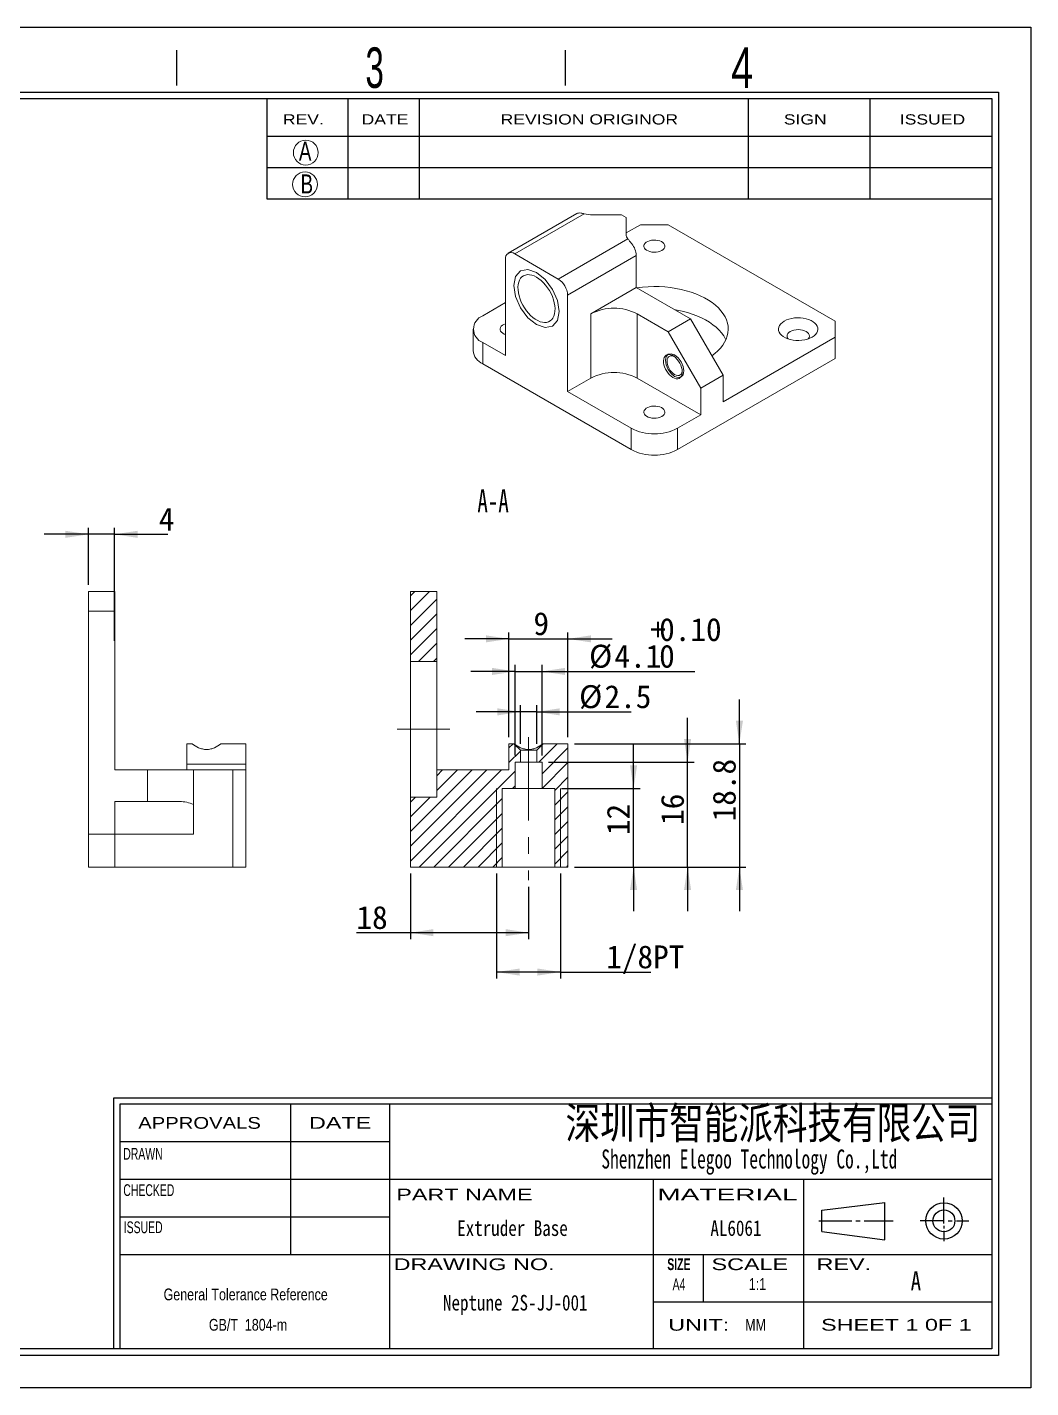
# Model space of a CAD drawing. Header units: millimetres. Extents: x 2 to 295, y 1 to 209.
# Drawn here: x 142.2 to 295.1, y 1.3 to 208.7 of the extents above; entities that cross this region are included whole.
import ezdxf

# ---------------------------------------------------------------- set-up
doc = ezdxf.new("R2010")
doc.units = ezdxf.units.MM
doc.linetypes.add('CENTER', pattern=[10.16, 6.35, -1.27, 1.27, -1.27])
doc.linetypes.add('CENTERX2', pattern=[20.32, 12.7, -2.54, 2.54, -2.54])
doc.layers.add('DIM', color=5, linetype='Continuous')
doc.layers.add('SLD-0', color=179, linetype='Continuous')
doc.layers.add('中心线', color=1, linetype='CENTER', lineweight=15)
doc.styles.add('SLDTEXTSTYLE0', font='SIMSUN.TTC', dxfattribs={"width": 0.8})
doc.styles.add('SLDTEXTSTYLE1', font='ARIAL.TTF', dxfattribs={"width": 0.7584})
doc.styles.add('SLDTEXTSTYLE10', font='ARIAL.TTF', dxfattribs={"width": 1.2324})
doc.styles.add('SLDTEXTSTYLE11', font='ARIAL.TTF', dxfattribs={"width": 1.7064})
doc.styles.add('SLDTEXTSTYLE12', font='SIMKAI.TTF', dxfattribs={"width": 0.67})
doc.styles.add('SLDTEXTSTYLE13', font='SIMSUN.TTC', dxfattribs={"width": 0.8, "bigfont": 'bigfont'})
doc.styles.add('SLDTEXTSTYLE14', font='SIMSUN.TTC')
doc.styles.add('SLDTEXTSTYLE15', font='仿宋_GB2312', dxfattribs={"width": 0.67})
doc.styles.add('SLDTEXTSTYLE2', font='SIMSUN.TTC', dxfattribs={"width": 0.8})
doc.styles.add('SLDTEXTSTYLE4', font='SIMSUN.TTC', dxfattribs={"width": 0.67})
doc.styles.add('SLDTEXTSTYLE5', font='ARIAL.TTF', dxfattribs={"width": 0.63516})
doc.styles.add('SLDTEXTSTYLE6', font='GOTHIC.TTF', dxfattribs={"width": 0.7304})
doc.styles.add('SLDTEXTSTYLE7', font='GOTHIC.TTF', dxfattribs={"width": 0.61171})
doc.styles.add('SLDTEXTSTYLE8', font='ARIALBD.TTF', dxfattribs={"width": 0.63516})
doc.styles.add('SLDTEXTSTYLE9', font='ARIAL.TTF', dxfattribs={"width": 1.422})
doc.dimstyles.new('SLDDIMSTYLE0', dxfattribs={"dimtxt": 3.5, "dimasz": 3.5, "dimexe": 0, "dimexo": 0.0625, "dimgap": 0.875, "dimtad": 2, "dimrnd": 1e-09, "dimzin": 12, "dimdsep": 46, "dimtxsty": 'SLDTEXTSTYLE4', "dimsah": 1, "dimcen": 0.09, "dimadec": 0, "dimazin": 3, "dimtfac": 1, "dimtmove": 0, "dimatfit": 0, "dimfxl": 0, "dimfrac": 2, "dimtolj": 1, "dimtzin": 12, "dimarcsym": 0})
doc.dimstyles.new('SLDDIMSTYLE1', dxfattribs={"dimtxt": 3.5, "dimasz": 3.5, "dimexe": 0, "dimexo": 0.0625, "dimgap": 0.875, "dimtad": 2, "dimrnd": 1e-09, "dimzin": 12, "dimdsep": 46, "dimtxsty": 'SLDTEXTSTYLE4', "dimsah": 1, "dimcen": 0.09, "dimadec": 0, "dimazin": 3, "dimtfac": 1, "dimtofl": 0, "dimtmove": 0, "dimatfit": 3, "dimfxl": 0, "dimfrac": 2, "dimtolj": 1, "dimtzin": 12, "dimarcsym": 0})
doc.dimstyles.new('SLDDIMSTYLE5', dxfattribs={"dimtxt": 3.5, "dimasz": 3.5, "dimexe": 0, "dimexo": 0.0625, "dimgap": 0.875, "dimtad": 2, "dimrnd": 1e-09, "dimzin": 12, "dimdsep": 46, "dimtxsty": 'SLDTEXTSTYLE4', "dimsah": 1, "dimcen": 0.09, "dimadec": 0, "dimazin": 3, "dimtol": 1, "dimtp": 0.1, "dimtfac": 1, "dimtmove": 0, "dimatfit": 0, "dimfxl": 0, "dimfrac": 2, "dimtolj": 1, "dimtzin": 0, "dimarcsym": 0})
doc.dimstyles.new('SLDDIMSTYLE6', dxfattribs={"dimtxt": 3.5, "dimasz": 3.5, "dimexe": 0, "dimexo": 0.0625, "dimgap": 0.875, "dimtad": 2, "dimdec": 6, "dimrnd": 1e-09, "dimzin": 12, "dimdsep": 46, "dimtxsty": 'SLDTEXTSTYLE4', "dimsah": 1, "dimcen": 0.09, "dimadec": 0, "dimazin": 3, "dimtfac": 1, "dimtofl": 0, "dimtmove": 0, "dimatfit": 3, "dimfxl": 0, "dimfrac": 2, "dimtolj": 1, "dimtzin": 12, "dimarcsym": 0})

# ---------------------------------------------------------------- blocks, each defined once
blk = doc.blocks.new('SW_NOTE_2')
at = {"layer": 'SLD-0', "color": 0, "char_height": 1.7927, "attachment_point": 2, "style": 'SLDTEXTSTYLE1'}
for s, insert in [('General Tolerance Reference ', (13.02, 2.31)), (' GB/T  1804-m', (13.11, -2.32))]:
    blk.add_mtext(s, dxfattribs=dict(at, insert=insert))
blk = doc.blocks.new('_D_21')
at = {"layer": 'DIM'}
for p, q in [((151.49, 131.38), (144.76, 131.38)), ((151.49, 123.66), (151.49, 132.38)), ((155.49, 131.38), (151.49, 131.38)), ((155.49, 115.16), (155.49, 132.38)), ((155.49, 131.38), (163.58, 131.38))]:
    blk.add_line(p, q, dxfattribs=at)
for points in [[(151.49, 131.38), (147.99, 131.92), (147.99, 130.84)], [(155.49, 131.38), (158.99, 130.84), (158.99, 131.92)]]:
    blk.add_solid(points, dxfattribs=at)
at = {"layer": 'DIM', "insert": (162.22, 135.45), "char_height": 3.5, "attachment_point": 1, "style": 'SLDTEXTSTYLE14'}
blk.add_mtext('4', dxfattribs=at)
blk = doc.blocks.new('_D_22')
at = {"layer": 'DIM'}
for p, q in [((234.57, 92.66), (234.57, 99.39)), ((223.57, 92.66), (235.57, 92.66)), ((234.57, 80.66), (234.57, 92.66)), ((225.57, 80.66), (235.57, 80.66)), ((234.57, 80.66), (234.57, 73.93))]:
    blk.add_line(p, q, dxfattribs=at)
for points in [[(234.57, 92.66), (235.11, 96.16), (234.03, 96.16)], [(234.57, 80.66), (234.03, 77.16), (235.11, 77.16)]]:
    blk.add_solid(points, dxfattribs=at)
at = {"layer": 'DIM', "insert": (230.49, 85.53), "char_height": 3.5, "attachment_point": 1, "rotation": 90, "style": 'SLDTEXTSTYLE14'}
blk.add_mtext('12', dxfattribs=at)
blk = doc.blocks.new('_D_23')
at = {"layer": 'DIM'}
for p, q in [((242.8, 96.66), (242.8, 103.39)), ((221.62, 96.66), (243.8, 96.66)), ((242.8, 80.66), (242.8, 96.66)), ((225.57, 80.66), (243.8, 80.66)), ((242.8, 80.66), (242.8, 73.93))]:
    blk.add_line(p, q, dxfattribs=at)
for points in [[(242.8, 96.66), (243.34, 100.16), (242.26, 100.16)], [(242.8, 80.66), (242.26, 77.16), (243.34, 77.16)]]:
    blk.add_solid(points, dxfattribs=at)
at = {"layer": 'DIM', "insert": (238.73, 87.09), "char_height": 3.5, "attachment_point": 1, "rotation": 90, "style": 'SLDTEXTSTYLE14'}
blk.add_mtext('16', dxfattribs=at)
blk = doc.blocks.new('_D_24')
at = {"layer": 'DIM'}
for p, q in [((216.52, 110.48), (209.79, 110.48)), ((216.52, 97.66), (216.52, 111.48)), ((216.52, 110.48), (220.62, 110.48)), ((220.62, 97.66), (220.62, 111.48)), ((220.62, 110.48), (243.91, 110.48))]:
    blk.add_line(p, q, dxfattribs=at)
for points in [[(216.52, 110.48), (213.02, 111.02), (213.02, 109.94)], [(220.62, 110.48), (224.12, 109.94), (224.12, 111.02)]]:
    blk.add_solid(points, dxfattribs=at)
at = {"layer": 'DIM', "char_height": 3.5, "attachment_point": 1, "style": 'SLDTEXTSTYLE14'}
for s, insert in [('0.10', (238.47, 118.62)), ('+', (237.11, 118.62)), ('%%c', (227.79, 114.55)), ('4.1', (231.66, 114.55)), ('0', (238.47, 114.55))]:
    blk.add_mtext(s, dxfattribs=dict(at, insert=insert))
blk = doc.blocks.new('_D_25')
at = {"layer": 'DIM'}
for p, q in [((217.32, 104.32), (210.59, 104.32)), ((217.32, 99.46), (217.32, 105.32)), ((219.82, 104.32), (217.32, 104.32)), ((219.82, 99.46), (219.82, 105.32)), ((219.82, 104.32), (234.22, 104.32))]:
    blk.add_line(p, q, dxfattribs=at)
for points in [[(217.32, 104.32), (213.82, 104.86), (213.82, 103.78)], [(219.82, 104.32), (223.32, 103.78), (223.32, 104.86)]]:
    blk.add_solid(points, dxfattribs=at)
at = {"layer": 'DIM', "char_height": 3.5, "attachment_point": 1, "style": 'SLDTEXTSTYLE14'}
for s, insert in [('%%c', (226.27, 108.39)), ('2.5', (230.14, 108.39))]:
    blk.add_mtext(s, dxfattribs=dict(at, insert=insert))
blk = doc.blocks.new('_D_26')
at = {"layer": 'DIM'}
for p, q in [((250.7, 99.46), (250.7, 106.19)), ((225.57, 99.46), (251.7, 99.46)), ((250.7, 99.46), (250.7, 80.66)), ((225.57, 80.66), (251.7, 80.66)), ((250.7, 80.66), (250.7, 73.93))]:
    blk.add_line(p, q, dxfattribs=at)
for points in [[(250.7, 99.46), (251.24, 102.96), (250.16, 102.96)], [(250.7, 80.66), (250.16, 77.16), (251.24, 77.16)]]:
    blk.add_solid(points, dxfattribs=at)
at = {"layer": 'DIM', "insert": (246.63, 87.63), "char_height": 3.5, "attachment_point": 1, "rotation": 90, "style": 'SLDTEXTSTYLE14'}
blk.add_mtext('18.8', dxfattribs=at)
blk = doc.blocks.new('_D_27')
at = {"layer": 'DIM'}
for p, q in [((200.57, 79.66), (200.57, 69.66)), ((218.57, 77.66), (218.57, 69.66)), ((200.57, 70.66), (192.34, 70.66)), ((218.57, 70.66), (200.57, 70.66))]:
    blk.add_line(p, q, dxfattribs=at)
for points in [[(200.57, 70.66), (204.07, 70.12), (204.07, 71.2)], [(218.57, 70.66), (215.07, 71.2), (215.07, 70.12)]]:
    blk.add_solid(points, dxfattribs=at)
at = {"layer": 'DIM', "insert": (192.34, 74.73), "char_height": 3.5, "attachment_point": 1, "style": 'SLDTEXTSTYLE14'}
blk.add_mtext('18', dxfattribs=at)
blk = doc.blocks.new('_D_28')
at = {"layer": 'DIM', "color": 5}
for p, q in [((215.57, 100.46), (215.57, 116.44)), ((224.57, 100.46), (224.57, 116.44)), ((215.57, 115.44), (208.84, 115.44)), ((215.57, 115.44), (224.57, 115.44)), ((224.57, 115.44), (231.3, 115.44))]:
    blk.add_line(p, q, dxfattribs=at)
for points in [[(215.57, 115.44), (212.07, 115.98), (212.07, 114.91)], [(224.57, 115.44), (228.07, 114.91), (228.07, 115.98)]]:
    blk.add_solid(points, dxfattribs=at)
at = {"layer": 'DIM', "color": 5, "insert": (219.31, 119.52), "char_height": 3.5, "attachment_point": 1, "style": 'SLDTEXTSTYLE14'}
blk.add_mtext('9', dxfattribs=at)
blk = doc.blocks.new('_D_29')
at = {"layer": 'DIM', "color": 5}
for p, q in [((213.7, 79.66), (213.7, 63.66)), ((223.43, 79.66), (223.43, 63.66)), ((223.43, 64.66), (213.7, 64.66)), ((223.43, 64.66), (237.2, 64.66))]:
    blk.add_line(p, q, dxfattribs=at)
for points in [[(213.7, 64.66), (217.2, 64.12), (217.2, 65.2)], [(223.43, 64.66), (219.93, 65.2), (219.93, 64.12)]]:
    blk.add_solid(points, dxfattribs=at)
at = {"layer": 'DIM', "color": 5, "insert": (230.4, 68.73), "char_height": 3.5, "attachment_point": 1, "style": 'SLDTEXTSTYLE14'}
blk.add_mtext('1/8PT', dxfattribs=at)

msp = doc.modelspace()

# ---------------------------------------------------------------- hatches: boundary and pattern name
at = {"linetype": 'Continuous', "lineweight": 0}
h = msp.add_hatch(dxfattribs=at)
h.set_pattern_fill('ANSI31', scale=0.5, angle=3e-322, style=0)
h.paths.add_polyline_path([(204.5667077, 122.6601468), (200.5667077, 122.6601468), (200.5667077, 112.0140108), (204.5667077, 112.0140108)], flags=0)
h = msp.add_hatch(dxfattribs=at)
h.set_pattern_fill('ANSI31', scale=0.5, angle=3e-322, style=0)
h.paths.add_polyline_path([(200.5667077, 91.3062828), (200.5667077, 80.6601468), (214.5667077, 80.6601468), (214.5667077, 92.6601468), (216.5167077, 92.6601468), (216.5167077, 96.6601468), (217.3167077, 96.6601468), (217.3167077, 98.4601468), (216.3167077, 99.4601468), (215.5667077, 99.4601468), (215.5667077, 95.4601468), (204.5667077, 95.4601468), (204.5667077, 91.3062828)], flags=0)
h = msp.add_hatch(dxfattribs=at)
h.set_pattern_fill('ANSI31', scale=0.5, angle=3e-322, style=0)
h.paths.add_polyline_path([(220.6167077, 96.6601468), (220.6167077, 92.6601468), (222.5667077, 92.6601468), (222.5667077, 80.6601468), (224.5667077, 80.6601468), (224.5667077, 99.4601468), (220.8167077, 99.4601468), (219.8167077, 98.4601468), (219.8167077, 96.6601468)], flags=0)

# ---------------------------------------------------------------- linework, layer by layer
at = {"color": 7, "linetype": 'Continuous', "lineweight": 15}
for p, q in [((225.9207476, 180.2680183), (215.4555673, 174.2265983)), ((227.052904, 180.2453413), (216.455486, 174.1275822)), ((232.718942, 180.0873614), (228.3047284, 180.0873614)), ((233.4260487, 179.6791573), (232.718942, 180.0873614)), ((233.4260487, 177.1308861), (233.4260487, 179.6791573)), ((235.6180798, 178.5743524), (233.4260487, 177.3089198)), ((239.8607205, 178.5743524), (235.6180798, 178.5743524)), ((265.3165646, 163.8790064), (239.8607205, 178.5743524)), ((223.1022897, 170.290464), (233.6997077, 176.4082232)), ((215.0412724, 173.3109087), (215.0412724, 158.613174)), ((216.455486, 174.1275822), (223.1022897, 170.290464)), ((234.9816837, 173.8823943), (224.5165033, 167.8409743)), ((234.9816837, 168.9831495), (234.9816837, 173.8823943)), ((234.9816837, 168.9831495), (228.0520372, 164.9827497)), ((243.254833, 164.207162), (234.9816837, 168.9831495)), ((215.0412724, 166.6956143), (211.5764492, 164.6954145)), ((224.5165033, 167.8409743), (224.5165033, 153.1432397)), ((228.0520372, 164.9827497), (228.0520372, 155.18426)), ((235.123105, 164.9827497), (235.123105, 155.18426)), ((235.123105, 164.9827497), (239.8607205, 162.2477825)), ((239.8607205, 162.2477825), (243.254833, 164.207162)), ((243.254833, 164.207162), (248.2045805, 155.6339479)), ((265.3165646, 161.429782), (265.3165646, 163.8790064)), ((210.1119831, 162.6543942), (210.1119831, 159.3882309)), ((244.8104679, 153.6745685), (239.8607205, 162.2477825)), ((211.5764492, 160.6133739), (211.5764492, 157.3472107)), ((211.5764492, 160.6133739), (215.0412724, 158.613174)), ((248.2045805, 151.5512439), (265.3165646, 161.429782)), ((265.3165646, 161.429782), (265.3165646, 158.1636188)), ((241.274934, 144.2846809), (265.3165646, 158.1636188)), ((211.5764492, 157.3472107), (234.2038662, 144.2846809)), ((248.2045805, 155.6339479), (244.8104679, 153.6745685)), ((248.2045805, 155.6339479), (248.2045805, 151.5512439)), ((224.5165033, 153.1432397), (228.0520372, 155.18426)), ((235.123105, 155.18426), (244.8104679, 149.5918644)), ((244.8104679, 153.6745685), (244.8104679, 149.5918644)), ((224.5165033, 153.1432397), (234.2038662, 147.5508441)), ((241.274934, 147.5508441), (244.8104679, 149.5918644)), ((234.2038662, 147.5508441), (234.2038662, 144.2846809)), ((241.274934, 147.5508441), (241.274934, 144.2846809)), ((155.4910281, 122.6601465), (151.4910279, 122.6601465)), ((151.4910279, 122.6601465), (151.4910279, 119.660146)), ((155.4910281, 122.6601465), (155.4910281, 119.660146)), ((200.5667077, 122.6601465), (204.5667079, 122.6601465)), ((200.5667077, 112.0140109), (200.5667077, 122.6601465)), ((204.5667079, 112.0140109), (204.5667079, 122.6601465)), ((155.4910281, 119.660146), (151.4910279, 119.660146)), ((151.4910279, 119.660146), (151.4910279, 85.660146)), ((155.4910281, 119.660146), (155.4910281, 95.4601466)), ((200.5667077, 112.0140109), (204.5667079, 112.0140109)), ((200.5667077, 91.3062826), (200.5667077, 112.0140109)), ((204.5667079, 95.4601466), (204.5667079, 112.0140109)), ((167.2972875, 99.4601468), (166.4910275, 99.4601468)), ((166.4910275, 96.3388266), (166.4910275, 99.4601468)), ((175.4910281, 99.4601468), (171.6847686, 99.4601468)), ((175.4910281, 99.4601468), (175.4910281, 96.3388266)), ((215.5667073, 99.4601468), (215.5667073, 95.4601466)), ((215.5667073, 99.4601468), (216.3167079, 99.4601468)), ((216.3167079, 99.4601468), (217.3167081, 98.4601468)), ((216.3167079, 99.4601468), (216.3729673, 99.4601468)), ((217.3167081, 96.6601469), (217.3167081, 98.4601468)), ((217.3167081, 98.4601468), (219.8167076, 98.4601468)), ((219.8167076, 98.4601468), (220.8167077, 99.4601468)), ((219.8167076, 98.4601468), (219.8167076, 96.6601469)), ((220.7604484, 99.4601468), (220.8167077, 99.4601468)), ((220.8167077, 99.4601468), (224.5667079, 99.4601468)), ((224.5667079, 80.660147), (224.5667079, 99.4601468)), ((160.4910275, 95.4601466), (155.4910281, 95.4601466)), ((160.4910275, 90.6601468), (160.4910275, 95.4601466)), ((160.4910275, 95.4601466), (167.4910286, 95.4601466)), ((175.4910281, 96.3388266), (166.4910275, 96.3388266)), ((166.4910275, 95.4601466), (166.4910275, 96.3388266)), ((167.4910286, 95.4601466), (167.4910286, 90.1977675)), ((167.4910286, 95.4601466), (173.4910278, 95.4601466)), ((173.4910278, 80.660147), (173.4910278, 95.4601466)), ((173.4910278, 95.4601466), (175.1977509, 95.4601466)), ((175.4910281, 96.3388266), (175.4910281, 95.647159)), ((175.4910281, 95.647159), (175.4910281, 80.660147)), ((204.5667079, 95.4601466), (204.5667079, 91.3062826)), ((204.5667079, 95.4601466), (215.5667073, 95.4601466)), ((216.5167076, 96.6601469), (217.3167081, 96.6601469)), ((216.5167076, 92.6601472), (216.5167076, 96.6601469)), ((219.8167076, 96.6601469), (217.3167081, 96.6601469)), ((219.8167076, 96.6601469), (220.6167081, 96.6601469)), ((220.6167081, 96.6601469), (220.6167081, 92.6601472)), ((204.5667079, 91.3062826), (200.5667077, 91.3062826)), ((200.5667077, 80.660147), (200.5667077, 91.3062826)), ((214.5667081, 92.6601472), (216.5167076, 92.6601472)), ((214.5667081, 80.660147), (214.5667081, 92.6601472)), ((220.6167081, 92.6601472), (216.5167076, 92.6601472)), ((220.6167081, 92.6601472), (222.5667075, 92.6601472)), ((222.5667075, 92.6601472), (222.5667075, 80.660147)), ((155.4910281, 90.6601468), (155.4910281, 85.660146)), ((160.4910275, 90.6601468), (155.4910281, 90.6601468)), ((165.3910275, 90.6601468), (160.4910275, 90.6601468)), ((167.4910286, 90.1977675), (167.4910286, 85.660146)), ((155.4910281, 85.660146), (151.4910279, 85.660146)), ((151.4910279, 85.660146), (151.4910279, 80.660147)), ((155.4910281, 85.660146), (155.4910281, 80.660147)), ((167.4910286, 85.660146), (155.4910281, 85.660146)), ((155.4910281, 80.660147), (151.4910279, 80.660147)), ((173.4910278, 80.660147), (155.4910281, 80.660147)), ((175.4910281, 80.660147), (173.4910278, 80.660147)), ((214.5667081, 80.660147), (200.5667077, 80.660147)), ((222.5667075, 80.660147), (214.5667081, 80.660147)), ((224.5667079, 80.660147), (222.5667075, 80.660147))]:
    msp.add_line(p, q, dxfattribs=at)
at = {"color": 7, "linetype": 'Continuous', "lineweight": 0}
for p, q in [((213.7027077, 80.6601468), (213.7027077, 92.6601468)), ((223.4307077, 80.6601468), (223.4307077, 92.6601468))]:
    msp.add_line(p, q, dxfattribs=at)
at = {"color": 7, "linetype": 'Continuous', "lineweight": 15, "flags": 128}
for points in [[(225.9207476, 180.2680183), (226.0356068, 180.32059), (226.1834081, 180.355139)], [(238.870771, 174.6555934), (239.075355, 174.8004364), (239.2252449, 174.9660885), (239.3143042, 175.145768), (239.3388866, 175.3321187), (239.297986, 175.5175116), (239.1932766, 175.6943564), (239.0290453, 175.8554133), (238.8120159, 175.9940884), (238.5510734, 176.1047045), (238.2569009, 176.1827329), (237.9415419, 176.2249791), (237.6179071, 176.2297136), (237.2992463, 176.1967424), (236.9986055, 176.1274155), (236.7282929, 176.0245711), (236.4993751, 175.8924197), (236.3212241, 175.7363716), (236.2011333, 175.5628153), (236.1440195, 175.3788563), (236.1522206, 175.192026), (236.2254011, 175.0099731), (236.3605649, 174.8401509), (236.5521784, 174.689512), (236.7923968, 174.5642236), (237.0713857, 174.4694149), (237.3777232, 174.4089675), (237.6988678, 174.385356), (238.0216717, 174.3995472), (238.3329195, 174.45096), (238.6198685, 174.5374896), (238.870771, 174.6555934)], [(219.7788879, 170.5759415), (220.1405791, 170.3403264), (220.4963314, 170.0549498), (220.8403032, 169.7244976), (221.1668467, 169.3543958), (221.4705999, 168.9507214), (221.7465753, 168.5201027), (221.9902412, 168.0696106), (222.1975969, 167.606642), (222.3652373, 167.1387989), (222.49041, 166.6737634), (222.5710596, 166.2191711), (222.6058618, 165.7824866), (222.5942452, 165.3708802), (222.5364004, 164.9911104), (222.4332774, 164.6494131), (222.2865694, 164.3513989), (222.0986853, 164.1019613), (221.8727102, 163.9051958), (221.6123546, 163.7643336), (221.3218936, 163.6816874), (221.0060964, 163.6586144), (220.6701485, 163.6954934), (220.3195661, 163.7917189), (219.9601058, 163.9457108), (219.5976699, 164.1549406), (219.2382096, 164.4159727), (218.8876272, 164.724521), (218.5516793, 165.0755192), (218.2358822, 165.4632039), (217.9454211, 165.8812093), (217.6850655, 166.3226717), (217.4590904, 166.7803424), (217.2712063, 167.2467064), (217.1244983, 167.714106), (217.0213753, 168.1748666), (216.9635306, 168.6214225), (216.9519139, 169.0464412), (216.9867161, 169.442944), (217.0673657, 169.8044202), (217.1925384, 170.1249345), (217.3601789, 170.399224), (217.5675345, 170.6227848), (217.8112005, 170.7919462), (218.0871758, 170.9039305), (218.390929, 170.9568989), (218.7174725, 170.9499817), (219.0614444, 170.8832925), (219.4171966, 170.7579262), (219.7788879, 170.5759415)], [(246.5026259, 158.5818197), (246.9402137, 158.917263), (247.4028496, 159.3290845), (247.8102873, 159.7599004), (248.1601994, 160.2072498), (248.4505873, 160.6685774), (248.6797922, 161.1412482), (248.8465048, 161.6225621), (248.949773, 162.1097699), (248.9890068, 162.6000887), (248.9639821, 163.0907176), (248.874842, 163.5788543), (248.7220954, 164.0617103), (248.506615, 164.5365277), (248.2296316, 165.0005943), (247.8927273, 165.4512591), (247.4978266, 165.8859481), (247.0471851, 166.3021783), (246.5433769, 166.6975721), (245.9892799, 167.069871), (245.388059, 167.4169484), (244.7431486, 167.7368218), (244.0582322, 168.0276641), (243.3372223, 168.2878139), (242.5842372, 168.5157852), (241.8035782, 168.7102759), (240.9997043, 168.870175), (240.1772073, 168.9945692), (239.3407855, 169.0827479), (238.4952164, 169.1342075), (237.64533, 169.1486539), (236.795981, 169.1260047), (235.9520208, 169.0663893), (235.1182703, 168.9701481), (235.0265797, 168.9572315)], [(248.6279216, 161.0213126), (248.5684651, 161.1481398), (248.3068907, 161.6158915), (247.9847867, 162.0708835), (247.6039981, 162.5105094), (247.1667059, 162.9322512), (246.675415, 163.3336932), (246.1329394, 163.7125359), (245.5423863, 164.0666094), (244.9071385, 164.3938856), (244.2308345, 164.6924898), (243.5173482, 164.9607117), (242.7707662, 165.197015), (241.9953651, 165.400046), (241.1955862, 165.568642), (240.7675843, 165.6430201)], [(261.7810307, 161.429782), (262.0735037, 161.6259789), (262.3120565, 161.8451489), (262.4913603, 162.0823961), (262.6074098, 162.3324207), (262.6576124, 162.5896378), (262.640847, 162.8483013), (262.5574878, 163.1026334), (262.4093971, 163.3469524), (262.1998829, 163.5758009), (261.9336255, 163.7840667), (261.6165726, 163.9670975), (261.2558066, 164.1208046), (260.8593864, 164.2417546), (260.4361675, 164.3272455), (259.9956038, 164.3753677), (259.5475367, 164.3850462), (259.1019755, 164.3560648), (258.6688731, 164.2890709), (258.2579044, 164.185561), (257.8782498, 164.0478474), (257.53839, 163.8790064), (257.245917, 163.6828095), (257.0073642, 163.4636395), (256.8280603, 163.2263923), (256.7120109, 162.9763677), (256.6618082, 162.7191506), (256.6785737, 162.460487), (256.7619329, 162.206155), (256.9100236, 161.9618359), (257.1195377, 161.7329875), (257.3857952, 161.5247217), (257.7028481, 161.3416909), (258.0636141, 161.1879838), (258.4600343, 161.0670338), (258.8832532, 160.9815429), (259.3238169, 160.9334206), (259.7718839, 160.9237421), (260.2174452, 160.9527235), (260.6505475, 161.0197174), (261.0615162, 161.1232273), (261.4411709, 161.260941), (261.7810307, 161.429782)], [(215.0412724, 163.4615655), (214.8079826, 163.3702454), (214.5790649, 163.238094), (214.4009138, 163.0820458), (214.2808231, 162.9084896), (214.2237092, 162.7245306), (214.2319104, 162.5377002), (214.3050909, 162.3556474), (214.4402547, 162.1858252), (214.6318682, 162.0351863), (214.8720866, 161.9098979), (215.0412724, 161.8472229)], [(261.1892111, 161.164519), (261.2303055, 161.2173298), (261.3270453, 161.4014316), (261.3597103, 161.5928911), (261.3270453, 161.7843507), (261.2303055, 161.9684525), (261.0732087, 162.1381217), (260.8617919, 162.286838), (260.6041797, 162.4088864), (260.3102722, 162.4995764), (259.9913639, 162.5554231), (259.6597103, 162.5742802), (259.3280568, 162.5554231), (259.0091485, 162.4995764), (258.7152409, 162.4088864), (258.4576288, 162.286838), (258.246212, 162.1381217), (258.0891151, 161.9684525), (257.9923754, 161.7843507), (257.9597103, 161.5928911), (257.9923754, 161.4014316), (258.0891151, 161.2173298), (258.1302095, 161.164519)], [(240.5678272, 155.2868385), (240.8235013, 155.1658133), (241.0709578, 155.1018227), (241.3022432, 155.0969234), (241.5099239, 155.1512728), (241.6873249, 155.263124), (241.8287443, 155.4288822), (241.9296367, 155.6432196), (241.9867595, 155.8992474), (241.9982767, 156.1887365), (241.963818, 156.5023826), (241.884491, 156.8301048), (241.7628454, 157.1613698), (241.6027909, 157.4855306), (241.4094718, 157.7921682), (241.1891016, 158.0714272), (240.9487631, 158.3143319), (240.696181, 158.5130752), (240.4394735, 158.6612693), (240.1868914, 158.7541511), (239.9465529, 158.7887353), (239.7261827, 158.7639103), (239.5328636, 158.6804741), (239.3728091, 158.5411084), (239.2511635, 158.3502924), (239.1718365, 158.1141592), (239.1373778, 157.8402983), (239.148895, 157.5375117), (239.2060178, 157.2155314), (239.3069102, 156.884706), (239.4483296, 156.5556685), (239.6257305, 156.2389944), (239.8334113, 155.944862), (240.0646967, 155.6827249), (240.3121532, 155.4610083), (240.5678272, 155.2868385)], [(240.7074187, 158.5053683), (240.4837175, 158.5805467), (240.2667778, 158.5982793), (240.0730189, 158.5544024), (239.9103735, 158.4507123), (239.7855002, 158.2914541), (239.7035114, 158.0831478), (239.6677636, 157.8343216), (239.6797204, 157.5551623), (239.7388923, 157.2570989), (239.8428568, 156.952334), (239.9873576, 156.6533448), (240.1664787, 156.3723719), (240.372887, 156.1209184), (240.598132, 155.9092789), (240.8329923, 155.7461178)], [(240.8329923, 155.7461178), (241.0678525, 155.638115), (241.2930976, 155.5896922), (241.4995059, 155.6028317), (241.678627, 155.6769957), (241.8231278, 155.8091479), (241.9270923, 155.993878), (241.9862642, 156.223623), (241.9929207, 156.2785723)], [(238.870771, 149.346942), (239.075355, 149.4917849), (239.2252449, 149.657437), (239.3143042, 149.8371165), (239.3388866, 150.0234673), (239.297986, 150.2088601), (239.1932766, 150.385705), (239.0290453, 150.5467618), (238.8120159, 150.685437), (238.5510734, 150.7960531), (238.2569009, 150.8740815), (237.9415419, 150.9163277), (237.6179071, 150.9210621), (237.2992463, 150.888091), (236.9986055, 150.8187641), (236.7282929, 150.7159197), (236.4993751, 150.5837683), (236.3212241, 150.4277201), (236.2011333, 150.2541638), (236.1440195, 150.0702049), (236.1522206, 149.8833745), (236.2254011, 149.7013216), (236.3605649, 149.5314995), (236.5521784, 149.3808606), (236.7923968, 149.2555721), (237.0713857, 149.1607634), (237.3777232, 149.100316), (237.6988678, 149.0767045), (238.0216717, 149.0908957), (238.3329195, 149.1423085), (238.6198685, 149.2288381), (238.870771, 149.346942)]]:
    msp.add_lwpolyline(points, dxfattribs=at)
at = {"color": 7, "linetype": 'Continuous', "lineweight": 0, "flags": 128}
for points in [[(219.7788879, 163.3381237), (218.462699, 164.4002676), (217.3468879, 165.9053581), (216.6013267, 167.6242588), (216.3395205, 169.2952828), (216.6013267, 170.6640316), (217.3468879, 171.5221258), (218.462699, 171.7389282), (219.7788879, 171.2814327), (221.0950768, 170.2192889), (222.2108879, 168.7141984), (222.956449, 166.9952976), (223.2182553, 165.3242737), (222.956449, 163.9555249), (222.2108879, 163.0974307), (221.0950768, 162.8806282), (219.7788879, 163.3381237)], [(240.8329923, 155.4603285), (240.2917962, 155.8970653), (239.8329923, 156.5159348), (239.5264293, 157.2227196), (239.4187787, 157.9098182), (239.5264293, 158.4726262), (239.8329923, 158.8254609), (240.2917962, 158.9146067), (240.8329923, 158.7264918), (241.3741884, 158.289755), (241.8329923, 157.6708855), (242.1395552, 156.9641007), (242.2472058, 156.277002), (242.1395552, 155.7141941), (241.8329923, 155.3613593), (241.3741884, 155.2722136), (240.8329923, 155.4603285)]]:
    msp.add_lwpolyline(points, dxfattribs=at)
at = {"color": 7, "linetype": 'Continuous', "lineweight": 15}
for centre, radius, start, end in [((228.2894242, 185.0047757), 4.9174381, 255.436301606, 270.178318336), ((234.5870692, 177.1573967), 1.1613231, 181.308056654, 220.173427096), ((215.9034212, 173.450763), 0.8734184, 50.796714764, 189.21403699), ((231.9275762, 173.7443612), 3.0572251, 2.587772394, 38.962997866), ((221.4460711, 167.7012526), 3.0736096, 2.605478486, 57.39452166), ((212.3654102, 162.6543942), 2.1882009, 111.134122832, 248.865877168), ((231.5875711, 158.1840102), 7.6630842, 62.524312392, 117.475687608), ((212.654153, 159.6663807), 2.5573414, 186.244139113, 245.076001844), ((231.5875711, 148.3855204), 7.6630842, 62.524312392, 117.475687608), ((237.7394001, 154.3495837), 7.6630842, 242.524312392, 297.475687608), ((237.7394001, 151.0834204), 7.6630842, 242.524312392, 297.475687608), ((165.3910279, 85.6601468), 5, 65.16541251, 90)]:
    msp.add_arc(centre, radius, start, end, dxfattribs=at)
for points, knots in [([(226.1834081, 180.355139), (226.2968731, 180.3696807), (226.4260066, 180.3653576), (226.7217308, 180.3254723), (226.8820088, 180.29064), (227.052904, 180.2453413)], [0, 0, 0, 0, 0.5, 0.5, 1, 1, 1, 1]), ([(233.6997077, 176.4082232), (233.7781673, 176.3095782), (233.8705457, 176.1989992), (234.0793459, 175.9476951), (234.1912509, 175.8123622), (234.3047284, 175.6668006)], [0, 0, 0, 0, 0.5, 0.5, 1, 1, 1, 1]), ([(171.684769, 99.4601468), (171.3971407, 99.2306988), (171.0840741, 99.0219147), (170.5317706, 98.7759199), (170.3374565, 98.707693), (170.0284522, 98.6357314), (169.9217905, 98.6168243), (169.7089073, 98.591718), (169.601886, 98.5852754), (169.2790245, 98.5848953), (169.0605552, 98.6111599), (168.649535, 98.7062151), (168.4521327, 98.7753354), (167.9049649, 99.0183344), (167.5854798, 99.2302482), (167.2972868, 99.4601468)], [0, 0, 0, 0, 0.25, 0.25, 0.375, 0.375, 0.4375, 0.4375, 0.5, 0.5, 0.625, 0.625, 0.75, 0.75, 1, 1, 1, 1]), ([(216.3729666, 99.4601468), (216.6605948, 99.2306988), (216.9736614, 99.0219147), (217.5259649, 98.7759199), (217.7202791, 98.707693), (218.0292834, 98.6357314), (218.135945, 98.6168243), (218.3488282, 98.591718), (218.4558495, 98.5852754), (218.778711, 98.5848953), (218.9971803, 98.6111599), (219.4082005, 98.7062151), (219.6056028, 98.7753354), (220.1527706, 99.0183344), (220.4722557, 99.2302482), (220.7604488, 99.4601468)], [0, 0, 0, 0, 0.25, 0.25, 0.375, 0.375, 0.4375, 0.4375, 0.5, 0.5, 0.625, 0.625, 0.75, 0.75, 1, 1, 1, 1]), ([(175.19775, 95.4601468), (175.2957777, 95.4601468), (175.3690299, 95.4728986), (175.4678689, 95.5342976), (175.4910279, 95.5818031), (175.4910279, 95.647159)], [0, 0, 0, 0, 0.5, 0.5, 1, 1, 1, 1])]:
    msp.add_open_spline(points, degree=3, knots=knots, dxfattribs=at)
at = {"layer": 'SLD-0'}
for p, q in [((1.8120426, 208.6737412), (295.1065587, 208.6737412)), ((295.1065587, 208.6737412), (295.1065587, 1.2937804)), ((12.6748213, 197.8109814), (289.181417, 197.8109814)), ((252.0174186, 197.8109814), (252.0174186, 182.51367)), ((270.5994178, 197.8109814), (270.5994178, 182.51367)), ((289.181417, 197.8109814), (289.181417, 7.2189221)), ((289.181417, 7.2189221), (12.6748213, 7.2189221)), ((295.1065587, 1.2937804), (1.8120426, 1.2937804))]:
    msp.add_line(p, q, dxfattribs=at)
at = {"layer": 'SLD-0', "color": 6, "linetype": 'Continuous'}
for p, q in [((164.9524563, 199.7860286), (164.9524563, 205.1694931)), ((224.2038737, 199.7860286), (224.2038737, 205.1694931)), ((11.6872977, 198.798505), (290.1689406, 198.798505)), ((290.1689406, 198.798505), (290.1689406, 6.2313985)), ((290.1689406, 6.2313985), (11.6872977, 6.2313985))]:
    msp.add_line(p, q, dxfattribs=at)
at = {"layer": 'SLD-0', "color": 179, "linetype": 'Continuous'}
for p, q in [((178.6588116, 197.8109814), (178.6588116, 182.51367)), ((191.0501929, 197.8109814), (191.0501929, 182.51367)), ((201.8863106, 197.8109814), (201.8863106, 182.51367)), ((178.6588116, 192.0744896), (289.181417, 192.0744896)), ((178.6588116, 187.2940798), (289.181417, 187.2940798)), ((178.6588116, 182.51367), (289.181417, 182.51367)), ((289.181417, 45.4622004), (155.3299429, 45.4622004)), ((155.3299429, 45.4622004), (155.3299429, 7.2189221)), ((289.181417, 44.5061184), (156.2860249, 44.5061184)), ((156.2860249, 44.5061184), (156.2860249, 7.2189221)), ((182.2807565, 44.5061184), (182.2807565, 21.5601515)), ((197.397549, 44.5061184), (197.397549, 7.2189221)), ((197.397549, 38.7696267), (156.2860249, 38.7696267)), ((289.181417, 33.033135), (156.2860249, 33.033135)), ((237.5529913, 33.033135), (237.5529913, 7.2189221)), ((260.4989582, 7.2189221), (260.4989582, 33.033135)), ((263.2551965, 28.353835), (272.8879489, 29.5381898)), ((272.8879489, 23.8460646), (272.8879489, 29.5381898)), ((281.8693227, 26.3495356), (281.8693227, 30.3163288)), ((197.397549, 27.2966432), (156.2860249, 27.2966432)), ((263.2551965, 25.1064247), (263.2551965, 28.353835)), ((262.7856137, 26.7327769), (267.830118, 26.7327769)), ((263.2551965, 25.1064247), (272.8879489, 23.8460646)), ((268.4606811, 26.7327769), (269.0912441, 26.7327769)), ((269.7218072, 26.7327769), (274.1357485, 26.7327769)), ((281.8693227, 26.7327769), (278.2683839, 26.7327769)), ((281.8693227, 25.9662943), (281.8693227, 25.5830529)), ((281.8693227, 25.1998116), (281.8693227, 23.6668464)), ((282.4998858, 26.7327769), (283.1304488, 26.7327769)), ((283.7610119, 26.7327769), (285.652701, 26.7327769)), ((289.181417, 21.5601515), (156.2860249, 21.5601515)), ((245.2016469, 21.5601515), (245.2016469, 14.3895368)), ((237.5529913, 14.3895368), (289.181417, 14.3895368))]:
    msp.add_line(p, q, dxfattribs=at)
at = {"layer": 'SLD-0', "lineweight": 0}
for centre in [(184.6221129, 189.5635641), (184.499362, 184.7149054)]:
    msp.add_circle(centre, 1.8943799, dxfattribs=at)
at = {"layer": 'SLD-0', "color": 179, "linetype": 'Continuous'}
for radius in [2.7714457, 1.6689582]:
    msp.add_circle((281.8693227, 26.7327769), radius, dxfattribs=at)
at = {"layer": '中心线', "linetype": 'CENTERX2', "lineweight": 0}
for p, q in [((206.5667077, 101.6601468), (198.5667077, 101.6601468)), ((218.5667077, 100.4601468), (218.5667077, 78.6601468))]:
    msp.add_line(p, q, dxfattribs=at)

# ---------------------------------------------------------------- block references
at = {"layer": 'SLD-0', "color": 179}
msp.add_blockref('SW_NOTE_2', (162.4378826, 14.1108693), dxfattribs=at)

# ---------------------------------------------------------------- texts
at = {"color": 7, "linetype": 'Continuous', "lineweight": 0, "insert": (213.1631661, 138.246884), "char_height": 3.5, "attachment_point": 2, "style": 'SLDTEXTSTYLE15'}
msp.add_mtext('A-A', dxfattribs=at)
at = {"layer": 'SLD-0'}
for s, insert, char_height, attachment_point, style in [('3', (193.7066497, 205.5931418), 6.1720226, 1, 'SLDTEXTSTYLE7'), ('4', (249.440535, 205.5869489), 6.1720226, 1, 'SLDTEXTSTYLE6'), ('A', (183.5778427, 191.2521527), 2.9034374, 1, 'SLDTEXTSTYLE6'), ('B', (183.8318935, 186.2371527), 2.9034374, 1, 'SLDTEXTSTYLE6'), ('\\M+1905B圳\\M+18E73\\M+19271\\M+1945C\\M+19468\\M+189C8\\M+18B5A\\M+1974C\\M+18CC0\\M+18CF6\\M+18E69', (255.8109483, 44.0665877), 4.828080406, 2, 'SLDTEXTSTYLE13'), ('Extruder Base', (216.1213447, 26.8208681), 2.38125, 2, 'SLDTEXTSTYLE0'), ('AL6061', (250.1676944, 26.8208681), 2.38125, 2, 'SLDTEXTSTYLE0'), ('A', (276.8045437, 19.0595181), 2.9104167, 1, 'SLDTEXTSTYLE2'), ('Neptune 2S-JJ-001', (216.5427163, 15.4548076), 2.38125, 2, 'SLDTEXTSTYLE0')]:
    msp.add_mtext(s, dxfattribs=dict(at, insert=insert, char_height=char_height, attachment_point=attachment_point, style=style))
at = {"layer": 'SLD-0', "color": 179}
for s, insert, char_height, attachment_point, style in [('REV.', (181.1288277, 195.4000647), 1.55363318, 1, 'SLDTEXTSTYLE10'), ('DATE', (193.1264714, 195.4000647), 1.55363318, 1, 'SLDTEXTSTYLE10'), ('REVISION ORIGINOR', (214.3081583, 195.4000647), 1.553633181, 1, 'SLDTEXTSTYLE10'), ('SIGN', (257.4663777, 195.4000647), 1.55363318, 1, 'SLDTEXTSTYLE10'), ('ISSUED', (275.1481308, 195.4000647), 1.55363318, 1, 'SLDTEXTSTYLE10'), ('APPROVALS', (168.4265589, 42.5627029), 1.79265367, 2, 'SLDTEXTSTYLE10'), ('DATE', (189.8495885, 42.5627029), 1.79265367, 2, 'SLDTEXTSTYLE9'), ('DRAWN', (159.8036383, 37.8528643), 1.79265367, 2, 'SLDTEXTSTYLE5'), ('Shenzhen Elegoo Technology Co.,Ltd', (252.211396, 37.6232672), 2.910416667, 2, 'SLDTEXTSTYLE12'), ('CHECKED', (160.6956544, 32.3147122), 1.79265367, 2, 'SLDTEXTSTYLE5'), ('PART NAME', (208.7939441, 31.6454271), 1.79265367, 2, 'SLDTEXTSTYLE9'), ('MATERIAL', (248.8801583, 31.6454271), 1.79265367, 2, 'SLDTEXTSTYLE11'), ('ISSUED', (159.8369705, 26.6544192), 1.79265367, 2, 'SLDTEXTSTYLE5'), ('DRAWING NO.', (210.2679943, 21.0215572), 1.79265367, 2, 'SLDTEXTSTYLE9'), ('SIZE', (241.4788864, 21.0215572), 1.79265367, 2, 'SLDTEXTSTYLE8'), ('SCALE', (252.2889383, 21.0215572), 1.79265367, 2, 'SLDTEXTSTYLE9'), ('REV.', (266.6101516, 21.0215572), 1.79265367, 2, 'SLDTEXTSTYLE9'), ('A4', (241.4898104, 17.9531312), 1.79265367, 2, 'SLDTEXTSTYLE5'), ('1:1', (253.4513885, 18.0052018), 1.79265367, 2, 'SLDTEXTSTYLE1'), ('UNIT:', (244.4986948, 11.7906996), 1.79265367, 2, 'SLDTEXTSTYLE9'), ('MM', (253.160862, 11.7906996), 1.79265367, 2, 'SLDTEXTSTYLE1'), ('SHEET 1 0F 1', (274.6199668, 11.7906996), 1.79265367, 2, 'SLDTEXTSTYLE9')]:
    msp.add_mtext(s, dxfattribs=dict(at, insert=insert, char_height=char_height, attachment_point=attachment_point, style=style))

# ---------------------------------------------------------------- dimensions: what is measured, and where the dimension line sits
at = {"layer": 'DIM'}
for base, p1, p2, dimstyle, picture, middle in [((151.4910279, 131.3809389), (155.4910279, 114.1601468), (151.4910279, 122.6601468), 'SLDDIMSTYLE0', '_D_21', (162.9000044, 131.3809389)), ((200.5667077, 70.6601468), (218.5667077, 78.6601468), (200.5667077, 80.6601468), 'SLDDIMSTYLE1', '_D_27', (193.7036458, 70.6601468))]:
    dim = msp.add_linear_dim(base=base, p1=p1, p2=p2, dimstyle=dimstyle, dxfattribs=at)
    dim.commit()
    dim.dimension.update_dxf_attribs({"geometry": picture, "text_midpoint": middle, "dimtype": 160})
at = {"layer": 'DIM', "color": 5}
for base, p1, p2, dimstyle, picture, middle in [((224.5667077, 115.4438351), (215.5667077, 99.4601468), (224.5667077, 99.4601468), 'SLDDIMSTYLE0', '_D_28', (219.9889447, 115.4438351)), ((213.7027077, 64.6601468), (223.4307077, 80.6601468), (213.7027077, 80.6601468), 'SLDDIMSTYLE6', '_D_29', (233.8008821, 64.6601468))]:
    dim = msp.add_linear_dim(base=base, p1=p1, p2=p2, dimstyle=dimstyle, dxfattribs=at)
    dim.commit()
    dim.dimension.update_dxf_attribs({"geometry": picture, "text_midpoint": middle, "dimtype": 160})
at = {"layer": 'DIM'}
for base, p1, p2, dimstyle, picture, middle in [((220.6167077, 110.476789), (216.5167077, 96.6601468), (220.6167077, 96.6601468), 'SLDDIMSTYLE5', '_D_24', (235.851508, 110.476789)), ((217.3167077, 104.3180117), (219.8167077, 98.4601468), (217.3167077, 98.4601468), 'SLDDIMSTYLE0', '_D_25', (230.2463301, 104.3180117))]:
    dim = msp.add_linear_dim(base=base, p1=p1, p2=p2, text='%%c<>', dimstyle=dimstyle, dxfattribs=at)
    dim.commit()
    dim.dimension.update_dxf_attribs({"geometry": picture, "text_midpoint": middle, "dimtype": 160})
for base, p1, p2, picture, middle in [((250.7016158, 80.6601468), (224.5667077, 99.4601468), (224.5667077, 80.6601468), '_D_26', (250.7016158, 90.35452)), ((242.8004818, 96.6601468), (224.5667077, 80.6601468), (220.6167077, 96.6601468), '_D_23', (242.8004818, 88.45082)), ((234.5667077, 92.6601468), (224.5667077, 80.6601468), (222.5667077, 92.6601468), '_D_22', (234.5667077, 86.8889847))]:
    dim = msp.add_linear_dim(base=base, p1=p1, p2=p2, angle=90, dimstyle='SLDDIMSTYLE0', dxfattribs=at)
    dim.commit()
    dim.dimension.update_dxf_attribs({"geometry": picture, "text_midpoint": middle, "dimtype": 160})

doc.saveas('drawing.dxf')
